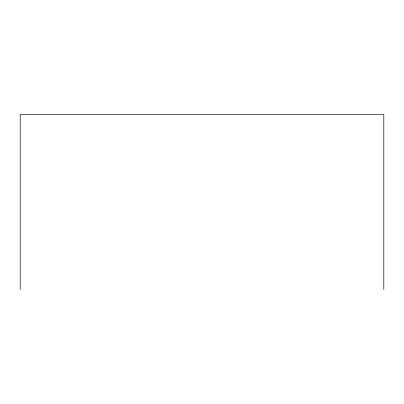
<?xml version="1.0" encoding="UTF-8"?>
<svg xmlns="http://www.w3.org/2000/svg" width="404" height="404" viewBox="0 0 404 404"><rect width="100%" height="100%" fill="white"/><g stroke="black" fill="none" stroke-linecap="round" stroke-linejoin="round"><path stroke-width="0.61" d="M383.8 289.446L383.8 114.554L20.2 114.554L20.2 289.446"/></g></svg>
